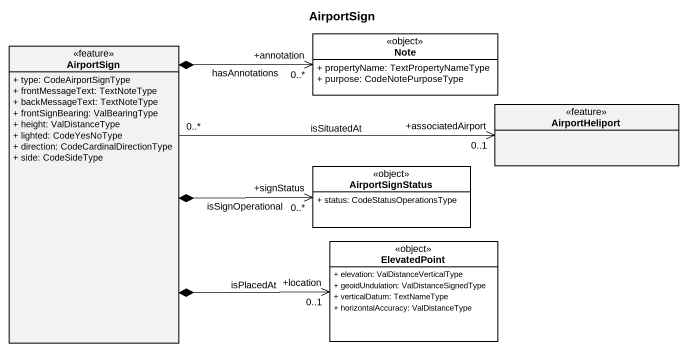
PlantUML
@startuml
title AirportSign
hide circle
hide empty members
skinparam classAttributeIconSize 0
class "Note" as Note_ <<object>> #FFFFFF {
  + propertyName: TextPropertyNameType
  + purpose: CodeNotePurposeType
}
class AirportSign <<feature>> {
  + type: CodeAirportSignType
  + frontMessageText: TextNoteType
  + backMessageText: TextNoteType
  + frontSignBearing: ValBearingType
  + height: ValDistanceType
  + lighted: CodeYesNoType
  + direction: CodeCardinalDirectionType
  + side: CodeSideType
}
class AirportHeliport <<feature>>
class AirportSignStatus <<object>> #FFFFFF {
  + status: CodeStatusOperationsType
}
class ElevatedPoint <<object>> #FFFFFF {
  + elevation: ValDistanceVerticalType
  + geoidUndulation: ValDistanceSignedType
  + verticalDatum: TextNameType
  + horizontalAccuracy: ValDistanceType
}
AirportSign *-right-> "+annotation\n0..*" Note_ : hasAnnotations
AirportSign "0..*" -right-> "+associatedAirport\n0..1" AirportHeliport : isSituatedAt
AirportSign *-right-> "+signStatus\n0..*" AirportSignStatus : isSignOperational
AirportSign *-right-> "+location\n0..1" ElevatedPoint : isPlacedAt
@enduml
